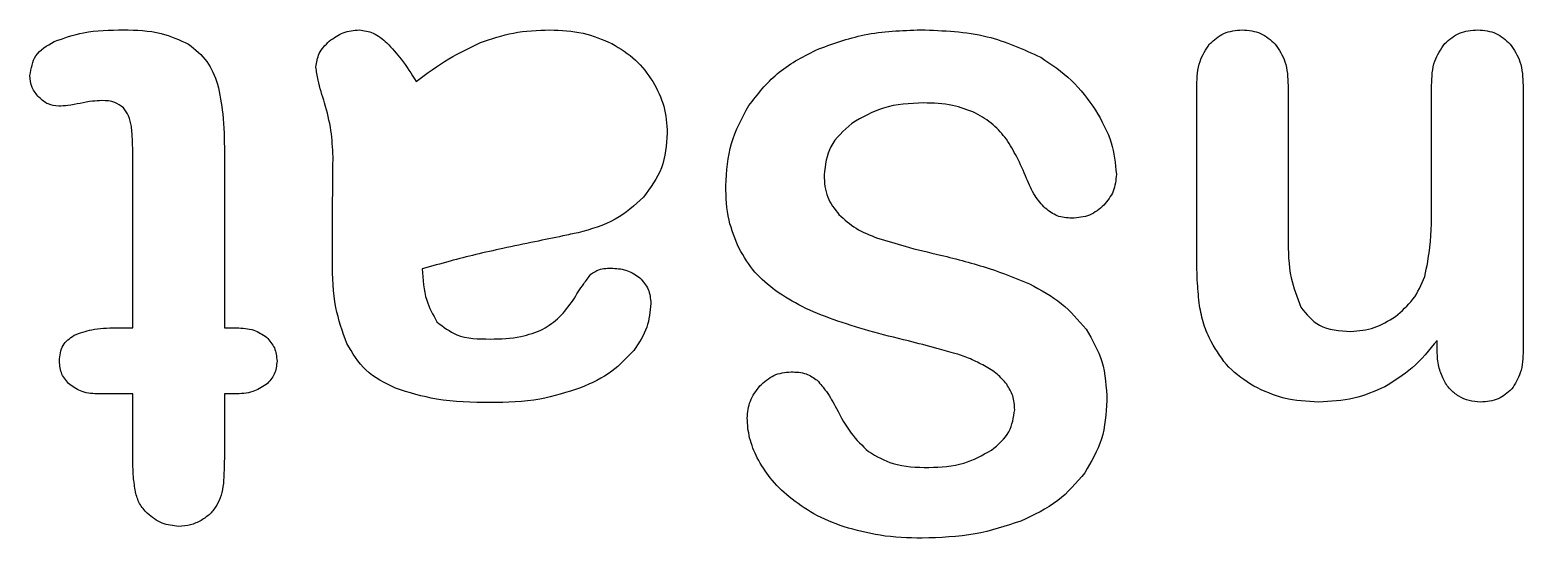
# Model space of a CAD drawing. Header units: millimetres. Extents: x -300 to 0, y -200 to 0.
# Drawn here: x -44.77 to -34.49, y -174 to -170.5 of the extents above; entities that cross this region are included whole.
import ezdxf

# ---------------------------------------------------------------- set-up
doc = ezdxf.new("R2010")
doc.units = ezdxf.units.MM
doc.layers.get('0').update_dxf_attribs({"linetype": 'CONTINUOUS'})

msp = doc.modelspace()

# ---------------------------------------------------------------- linework, layer by layer
for p, q in [((-36.736, -172.056), (-36.736, -170.883)), ((-36.108, -170.883), (-36.108, -171.934)), ((-35.12, -171.673), (-35.12, -170.883)), ((-34.49, -170.883), (-34.49, -172.705)), ((-43.431, -171.343), (-43.431, -172.552)), ((-44.062, -172.552), (-44.062, -171.393)), ((-44.179, -172.552), (-44.062, -172.552)), ((-43.431, -172.552), (-43.348, -172.552)), ((-35.081, -172.714), (-35.081, -172.638)), ((-44.062, -173.007), (-44.293, -173.007)), ((-44.062, -173.437), (-44.062, -173.007)), ((-43.362, -173.007), (-43.431, -173.007)), ((-43.431, -173.007), (-43.431, -173.386))]:
    msp.add_line(p, q)
for points, knots in [([(-44.604, -170.581), (-44.537, -170.557), (-44.383, -170.503), (-44.219, -170.501), (-44.126, -170.5)], [0, 0, 0, 0, 0.02114594, 0.04875122, 0.04875122, 0.04875122, 0.04875122]), ([(-44.126, -170.5), (-44.038, -170.502), (-43.882, -170.504), (-43.74, -170.57), (-43.678, -170.599)], [0, 0, 0, 0, 0.02609127, 0.04632684, 0.04632684, 0.04632684, 0.04632684]), ([(-42.709, -170.578), (-42.678, -170.556), (-42.617, -170.51), (-42.541, -170.503), (-42.503, -170.5)], [0, 0, 0, 0, 0.01129457, 0.02237829, 0.02237829, 0.02237829, 0.02237829]), ([(-42.503, -170.5), (-42.47, -170.505), (-42.397, -170.515), (-42.342, -170.564), (-42.312, -170.59)], [0, 0, 0, 0, 0.00989825, 0.02157291, 0.02157291, 0.02157291, 0.02157291]), ([(-41.668, -170.588), (-41.593, -170.562), (-41.438, -170.509), (-41.275, -170.503), (-41.19, -170.5)], [0, 0, 0, 0, 0.02350727, 0.04882511, 0.04882511, 0.04882511, 0.04882511]), ([(-41.19, -170.5), (-41.113, -170.503), (-40.965, -170.51), (-40.828, -170.567), (-40.763, -170.595)], [0, 0, 0, 0, 0.0229209, 0.04406118, 0.04406118, 0.04406118, 0.04406118]), ([(-39.359, -170.639), (-39.249, -170.598), (-39.016, -170.513), (-38.768, -170.504), (-38.636, -170.5)], [0, 0, 0, 0, 0.03488601, 0.07399901, 0.07399901, 0.07399901, 0.07399901]), ([(-38.636, -170.5), (-38.481, -170.505), (-38.193, -170.515), (-37.931, -170.634), (-37.81, -170.689)], [0, 0, 0, 0, 0.04595683, 0.08553091, 0.08553091, 0.08553091, 0.08553091]), ([(-36.648, -170.597), (-36.617, -170.569), (-36.554, -170.511), (-36.468, -170.504), (-36.424, -170.5)], [0, 0, 0, 0, 0.01225971, 0.02501687, 0.02501687, 0.02501687, 0.02501687]), ([(-36.424, -170.5), (-36.38, -170.504), (-36.293, -170.511), (-36.228, -170.57), (-36.196, -170.599)], [0, 0, 0, 0, 0.01299483, 0.02554309, 0.02554309, 0.02554309, 0.02554309]), ([(-35.03, -170.595), (-34.998, -170.567), (-34.932, -170.51), (-34.846, -170.504), (-34.801, -170.5)], [0, 0, 0, 0, 0.01234592, 0.02531921, 0.02531921, 0.02531921, 0.02531921]), ([(-34.801, -170.5), (-34.758, -170.504), (-34.672, -170.512), (-34.609, -170.57), (-34.578, -170.599)], [0, 0, 0, 0, 0.01265502, 0.02511053, 0.02511053, 0.02511053, 0.02511053]), ([(-44.77, -170.814), (-44.762, -170.765), (-44.744, -170.662), (-44.653, -170.609), (-44.604, -170.581)], [0, 0, 0, 0, 0.0140757, 0.0299765, 0.0299765, 0.0299765, 0.0299765]), ([(-43.678, -170.599), (-43.632, -170.636), (-43.539, -170.708), (-43.498, -170.819), (-43.478, -170.874)], [0, 0, 0, 0, 0.01731391, 0.03463717, 0.03463717, 0.03463717, 0.03463717]), ([(-42.801, -170.756), (-42.796, -170.724), (-42.786, -170.654), (-42.736, -170.605), (-42.709, -170.578)], [0, 0, 0, 0, 0.00957505, 0.02052753, 0.02052753, 0.02052753, 0.02052753]), ([(-42.312, -170.59), (-42.278, -170.627), (-42.203, -170.709), (-42.144, -170.803), (-42.111, -170.856)], [0, 0, 0, 0, 0.01489364, 0.03335117, 0.03335117, 0.03335117, 0.03335117]), ([(-42.111, -170.856), (-42.037, -170.801), (-41.898, -170.697), (-41.742, -170.623), (-41.668, -170.588)], [0, 0, 0, 0, 0.02737784, 0.05190075, 0.05190075, 0.05190075, 0.05190075]), ([(-40.763, -170.595), (-40.706, -170.629), (-40.594, -170.697), (-40.518, -170.803), (-40.481, -170.856)], [0, 0, 0, 0, 0.01976013, 0.03875348, 0.03875348, 0.03875348, 0.03875348]), ([(-39.821, -171.022), (-39.76, -170.944), (-39.635, -170.782), (-39.453, -170.687), (-39.359, -170.639)], [0, 0, 0, 0, 0.02919057, 0.06065023, 0.06065023, 0.06065023, 0.06065023]), ([(-36.736, -170.883), (-36.734, -170.826), (-36.731, -170.722), (-36.674, -170.636), (-36.648, -170.597)], [0, 0, 0, 0, 0.01676679, 0.03045693, 0.03045693, 0.03045693, 0.03045693]), ([(-36.196, -170.599), (-36.17, -170.638), (-36.114, -170.724), (-36.11, -170.827), (-36.108, -170.883)], [0, 0, 0, 0, 0.01374078, 0.03022149, 0.03022149, 0.03022149, 0.03022149]), ([(-35.12, -170.883), (-35.118, -170.825), (-35.115, -170.72), (-35.056, -170.634), (-35.03, -170.595)], [0, 0, 0, 0, 0.01694599, 0.03077054, 0.03077054, 0.03077054, 0.03077054]), ([(-34.578, -170.599), (-34.552, -170.638), (-34.496, -170.724), (-34.492, -170.827), (-34.49, -170.883)], [0, 0, 0, 0, 0.01374081, 0.03022152, 0.03022152, 0.03022152, 0.03022152]), ([(-42.741, -171.003), (-42.758, -170.951), (-42.784, -170.87), (-42.797, -170.786), (-42.801, -170.756)], [0, 0, 0, 0, 0.01638745, 0.02545867, 0.02545867, 0.02545867, 0.02545867]), ([(-37.81, -170.689), (-37.736, -170.739), (-37.589, -170.837), (-37.485, -170.98), (-37.433, -171.052)], [0, 0, 0, 0, 0.02628493, 0.05261649, 0.05261649, 0.05261649, 0.05261649]), ([(-44.708, -170.964), (-44.726, -170.943), (-44.763, -170.899), (-44.768, -170.843), (-44.77, -170.814)], [0, 0, 0, 0, 0.00821338, 0.01661283, 0.01661283, 0.01661283, 0.01661283]), ([(-40.481, -170.856), (-40.452, -170.911), (-40.394, -171.023), (-40.386, -171.148), (-40.382, -171.211)], [0, 0, 0, 0, 0.01863631, 0.03727199, 0.03727199, 0.03727199, 0.03727199]), ([(-44.572, -171.026), (-44.597, -171.023), (-44.649, -171.017), (-44.688, -170.982), (-44.708, -170.964)], [0, 0, 0, 0, 0.00738105, 0.01531213, 0.01531213, 0.01531213, 0.01531213]), ([(-43.478, -170.874), (-43.464, -170.942), (-43.434, -171.097), (-43.432, -171.254), (-43.431, -171.343)], [0, 0, 0, 0, 0.02078035, 0.04718256, 0.04718256, 0.04718256, 0.04718256]), ([(-44.424, -171.006), (-44.452, -171.012), (-44.501, -171.022), (-44.551, -171.025), (-44.572, -171.026)], [0, 0, 0, 0, 0.00856967, 0.01493985, 0.01493985, 0.01493985, 0.01493985]), ([(-44.274, -170.987), (-44.296, -170.988), (-44.346, -170.991), (-44.396, -171), (-44.424, -171.006)], [0, 0, 0, 0, 0.0065385, 0.01513532, 0.01513532, 0.01513532, 0.01513532]), ([(-44.126, -171.036), (-44.146, -171.022), (-44.189, -170.99), (-44.244, -170.988), (-44.274, -170.987)], [0, 0, 0, 0, 0.007018, 0.01587443, 0.01587443, 0.01587443, 0.01587443]), ([(-44.071, -171.165), (-44.076, -171.14), (-44.085, -171.093), (-44.113, -171.054), (-44.126, -171.036)], [0, 0, 0, 0, 0.0074212, 0.0142123, 0.0142123, 0.0142123, 0.0142123]), ([(-42.683, -171.375), (-42.686, -171.314), (-42.692, -171.188), (-42.724, -171.066), (-42.741, -171.003)], [0, 0, 0, 0, 0.01823825, 0.0377145, 0.0377145, 0.0377145, 0.0377145]), ([(-39.98, -171.574), (-39.974, -171.474), (-39.961, -171.279), (-39.867, -171.107), (-39.821, -171.022)], [0, 0, 0, 0, 0.02941826, 0.05805981, 0.05805981, 0.05805981, 0.05805981]), ([(-38.618, -171.003), (-38.712, -171.007), (-38.888, -171.015), (-39.041, -171.103), (-39.112, -171.144)], [0, 0, 0, 0, 0.02781295, 0.05205245, 0.05205245, 0.05205245, 0.05205245]), ([(-38.26, -171.073), (-38.312, -171.052), (-38.427, -171.008), (-38.55, -171.005), (-38.618, -171.003)], [0, 0, 0, 0, 0.01659114, 0.03669384, 0.03669384, 0.03669384, 0.03669384]), ([(-37.433, -171.052), (-37.392, -171.125), (-37.313, -171.263), (-37.298, -171.421), (-37.29, -171.495)], [0, 0, 0, 0, 0.02493884, 0.04704766, 0.04704766, 0.04704766, 0.04704766]), ([(-44.062, -171.393), (-44.062, -171.35), (-44.062, -171.273), (-44.068, -171.197), (-44.071, -171.165)], [0, 0, 0, 0, 0.01310397, 0.02288277, 0.02288277, 0.02288277, 0.02288277]), ([(-39.112, -171.144), (-39.168, -171.193), (-39.276, -171.289), (-39.294, -171.431), (-39.303, -171.5)], [0, 0, 0, 0, 0.02154081, 0.04162893, 0.04162893, 0.04162893, 0.04162893]), ([(-38.047, -171.253), (-38.076, -171.218), (-38.136, -171.145), (-38.218, -171.097), (-38.26, -171.073)], [0, 0, 0, 0, 0.01348027, 0.02804756, 0.02804756, 0.02804756, 0.02804756]), ([(-40.382, -171.211), (-40.388, -171.294), (-40.401, -171.456), (-40.498, -171.587), (-40.546, -171.652)], [0, 0, 0, 0, 0.02430089, 0.04789954, 0.04789954, 0.04789954, 0.04789954]), ([(-37.909, -171.523), (-37.93, -171.473), (-37.969, -171.379), (-38.023, -171.293), (-38.047, -171.253)], [0, 0, 0, 0, 0.0162745, 0.03040017, 0.03040017, 0.03040017, 0.03040017]), ([(-42.686, -171.719), (-42.686, -171.665), (-42.685, -171.55), (-42.684, -171.435), (-42.683, -171.375)], [0, 0, 0, 0, 0.01633422, 0.03440068, 0.03440068, 0.03440068, 0.03440068]), ([(-39.888, -172.005), (-39.914, -171.941), (-39.972, -171.803), (-39.977, -171.653), (-39.98, -171.574)], [0, 0, 0, 0, 0.02075597, 0.04447514, 0.04447514, 0.04447514, 0.04447514]), ([(-39.303, -171.5), (-39.3, -171.552), (-39.293, -171.654), (-39.23, -171.734), (-39.2, -171.772)], [0, 0, 0, 0, 0.01545723, 0.02976948, 0.02976948, 0.02976948, 0.02976948]), ([(-37.78, -171.728), (-37.805, -171.701), (-37.86, -171.64), (-37.892, -171.564), (-37.909, -171.523)], [0, 0, 0, 0, 0.01111495, 0.02443422, 0.02443422, 0.02443422, 0.02443422]), ([(-37.29, -171.495), (-37.294, -171.535), (-37.301, -171.614), (-37.351, -171.677), (-37.376, -171.707)], [0, 0, 0, 0, 0.01173942, 0.02336134, 0.02336134, 0.02336134, 0.02336134]), ([(-40.546, -171.652), (-40.607, -171.708), (-40.737, -171.826), (-40.907, -171.873), (-40.996, -171.897)], [0, 0, 0, 0, 0.02470865, 0.0518942, 0.0518942, 0.0518942, 0.0518942]), ([(-35.166, -172.199), (-35.153, -172.132), (-35.119, -171.959), (-35.119, -171.781), (-35.12, -171.673)], [0, 0, 0, 0, 0.02049587, 0.05295372, 0.05295372, 0.05295372, 0.05295372]), ([(-42.688, -172.095), (-42.688, -172.027), (-42.688, -171.902), (-42.686, -171.776), (-42.686, -171.719)], [0, 0, 0, 0, 0.02048983, 0.03763289, 0.03763289, 0.03763289, 0.03763289]), ([(-39.2, -171.772), (-39.162, -171.806), (-39.084, -171.876), (-38.985, -171.914), (-38.934, -171.934)], [0, 0, 0, 0, 0.0149903, 0.03131258, 0.03131258, 0.03131258, 0.03131258]), ([(-37.597, -171.797), (-37.632, -171.795), (-37.699, -171.79), (-37.753, -171.748), (-37.78, -171.728)], [0, 0, 0, 0, 0.01013423, 0.01988643, 0.01988643, 0.01988643, 0.01988643]), ([(-37.376, -171.707), (-37.407, -171.734), (-37.471, -171.787), (-37.555, -171.794), (-37.597, -171.797)], [0, 0, 0, 0, 0.01200653, 0.02444798, 0.02444798, 0.02444798, 0.02444798]), ([(-41.294, -171.959), (-41.367, -171.974), (-41.503, -172.002), (-41.638, -172.033), (-41.7, -172.047)], [0, 0, 0, 0, 0.02252643, 0.04157046, 0.04157046, 0.04157046, 0.04157046]), ([(-40.996, -171.897), (-41.031, -171.904), (-41.13, -171.926), (-41.229, -171.946), (-41.294, -171.959)], [0, 0, 0, 0, 0.01068655, 0.03042793, 0.03042793, 0.03042793, 0.03042793]), ([(-38.934, -171.934), (-38.871, -171.953), (-38.728, -171.998), (-38.582, -172.032), (-38.5, -172.051)], [0, 0, 0, 0, 0.01977492, 0.0449864, 0.0449864, 0.0449864, 0.0449864]), ([(-36.108, -171.934), (-36.107, -172.026), (-36.105, -172.19), (-36.046, -172.343), (-36.02, -172.409)], [0, 0, 0, 0, 0.02756104, 0.04869706, 0.04869706, 0.04869706, 0.04869706]), ([(-42.589, -172.659), (-42.618, -172.577), (-42.682, -172.395), (-42.686, -172.202), (-42.688, -172.095)], [0, 0, 0, 0, 0.02580079, 0.05752732, 0.05752732, 0.05752732, 0.05752732]), ([(-41.7, -172.047), (-41.759, -172.062), (-41.883, -172.093), (-42.005, -172.128), (-42.069, -172.146)], [0, 0, 0, 0, 0.01835265, 0.03825245, 0.03825245, 0.03825245, 0.03825245]), ([(-39.634, -172.298), (-39.685, -172.257), (-39.788, -172.176), (-39.854, -172.062), (-39.888, -172.005)], [0, 0, 0, 0, 0.0195759, 0.03908967, 0.03908967, 0.03908967, 0.03908967]), ([(-38.5, -172.051), (-38.387, -172.079), (-38.179, -172.131), (-37.98, -172.212), (-37.888, -172.25)], [0, 0, 0, 0, 0.03478239, 0.06439878, 0.06439878, 0.06439878, 0.06439878]), ([(-36.718, -172.398), (-36.723, -172.347), (-36.735, -172.233), (-36.736, -172.119), (-36.736, -172.056)], [0, 0, 0, 0, 0.01530028, 0.0342373, 0.0342373, 0.0342373, 0.0342373]), ([(-42.069, -172.146), (-42.065, -172.22), (-42.057, -172.349), (-41.995, -172.462), (-41.968, -172.511)], [0, 0, 0, 0, 0.02181028, 0.03828232, 0.03828232, 0.03828232, 0.03828232]), ([(-41.03, -172.361), (-41.007, -172.323), (-40.968, -172.262), (-40.925, -172.205), (-40.908, -172.183)], [0, 0, 0, 0, 0.01333493, 0.0215887, 0.0215887, 0.0215887, 0.0215887]), ([(-40.908, -172.183), (-40.89, -172.171), (-40.845, -172.141), (-40.789, -172.141), (-40.756, -172.141)], [0, 0, 0, 0, 0.0063574, 0.01610938, 0.01610938, 0.01610938, 0.01610938]), ([(-40.756, -172.141), (-40.721, -172.144), (-40.654, -172.15), (-40.598, -172.189), (-40.571, -172.208)], [0, 0, 0, 0, 0.01006751, 0.01997638, 0.01997638, 0.01997638, 0.01997638]), ([(-35.369, -172.474), (-35.326, -172.437), (-35.237, -172.361), (-35.19, -172.254), (-35.166, -172.199)], [0, 0, 0, 0, 0.01685607, 0.03456861, 0.03456861, 0.03456861, 0.03456861]), ([(-40.571, -172.208), (-40.549, -172.233), (-40.504, -172.283), (-40.498, -172.35), (-40.495, -172.384)], [0, 0, 0, 0, 0.00970911, 0.01959098, 0.01959098, 0.01959098, 0.01959098]), ([(-39.239, -172.495), (-39.312, -172.468), (-39.45, -172.416), (-39.575, -172.336), (-39.634, -172.298)], [0, 0, 0, 0, 0.02331354, 0.04419951, 0.04419951, 0.04419951, 0.04419951]), ([(-37.888, -172.25), (-37.811, -172.291), (-37.662, -172.371), (-37.552, -172.499), (-37.498, -172.562)], [0, 0, 0, 0, 0.025837, 0.05032795, 0.05032795, 0.05032795, 0.05032795]), ([(-41.238, -172.562), (-41.199, -172.536), (-41.117, -172.482), (-41.06, -172.402), (-41.03, -172.361)], [0, 0, 0, 0, 0.01397921, 0.02911456, 0.02911456, 0.02911456, 0.02911456]), ([(-40.495, -172.384), (-40.5, -172.44), (-40.512, -172.557), (-40.578, -172.656), (-40.612, -172.707)], [0, 0, 0, 0, 0.01665402, 0.03486804, 0.03486804, 0.03486804, 0.03486804]), ([(-36.637, -172.647), (-36.656, -172.608), (-36.694, -172.528), (-36.71, -172.441), (-36.718, -172.398)], [0, 0, 0, 0, 0.01305809, 0.02631774, 0.02631774, 0.02631774, 0.02631774]), ([(-38.722, -172.642), (-38.813, -172.62), (-38.987, -172.578), (-39.158, -172.522), (-39.239, -172.495)], [0, 0, 0, 0, 0.0281381, 0.0538034, 0.0538034, 0.0538034, 0.0538034]), ([(-36.02, -172.409), (-35.981, -172.458), (-35.894, -172.565), (-35.754, -172.572), (-35.676, -172.576)], [0, 0, 0, 0, 0.01791899, 0.03984512, 0.03984512, 0.03984512, 0.03984512]), ([(-35.676, -172.576), (-35.621, -172.571), (-35.511, -172.563), (-35.417, -172.504), (-35.369, -172.474)], [0, 0, 0, 0, 0.01630229, 0.03277286, 0.03277286, 0.03277286, 0.03277286]), ([(-44.567, -172.781), (-44.564, -172.742), (-44.557, -172.667), (-44.495, -172.624), (-44.466, -172.603)], [0, 0, 0, 0, 0.01108794, 0.02142331, 0.02142331, 0.02142331, 0.02142331]), ([(-44.466, -172.603), (-44.426, -172.588), (-44.334, -172.555), (-44.235, -172.553), (-44.179, -172.552)], [0, 0, 0, 0, 0.01270524, 0.02926128, 0.02926128, 0.02926128, 0.02926128]), ([(-43.348, -172.552), (-43.307, -172.554), (-43.232, -172.557), (-43.169, -172.598), (-43.141, -172.617)], [0, 0, 0, 0, 0.0121135, 0.02213722, 0.02213722, 0.02213722, 0.02213722]), ([(-41.968, -172.511), (-41.924, -172.545), (-41.818, -172.628), (-41.681, -172.628), (-41.601, -172.629)], [0, 0, 0, 0, 0.01618504, 0.03951631, 0.03951631, 0.03951631, 0.03951631]), ([(-41.601, -172.629), (-41.529, -172.628), (-41.404, -172.626), (-41.288, -172.581), (-41.238, -172.562)], [0, 0, 0, 0, 0.02113329, 0.03712215, 0.03712215, 0.03712215, 0.03712215]), ([(-37.498, -172.562), (-37.456, -172.634), (-37.369, -172.786), (-37.36, -172.961), (-37.355, -173.053)], [0, 0, 0, 0, 0.02467867, 0.05186933, 0.05186933, 0.05186933, 0.05186933]), ([(-43.141, -172.617), (-43.12, -172.64), (-43.078, -172.687), (-43.072, -172.749), (-43.069, -172.781)], [0, 0, 0, 0, 0.00908528, 0.01832194, 0.01832194, 0.01832194, 0.01832194]), ([(-42.254, -172.968), (-42.327, -172.932), (-42.469, -172.861), (-42.55, -172.725), (-42.589, -172.659)], [0, 0, 0, 0, 0.0238483, 0.0464664, 0.0464664, 0.0464664, 0.0464664]), ([(-40.612, -172.707), (-40.66, -172.758), (-40.764, -172.87), (-40.904, -172.932), (-40.98, -172.966)], [0, 0, 0, 0, 0.02078041, 0.04531041, 0.04531041, 0.04531041, 0.04531041]), ([(-38.394, -172.73), (-38.438, -172.718), (-38.546, -172.687), (-38.656, -172.659), (-38.722, -172.642)], [0, 0, 0, 0, 0.01366825, 0.03393889, 0.03393889, 0.03393889, 0.03393889]), ([(-36.344, -172.954), (-36.405, -172.914), (-36.527, -172.835), (-36.6, -172.71), (-36.637, -172.647)], [0, 0, 0, 0, 0.02157574, 0.04298163, 0.04298163, 0.04298163, 0.04298163]), ([(-35.081, -172.638), (-35.135, -172.705), (-35.239, -172.832), (-35.378, -172.918), (-35.443, -172.959)], [0, 0, 0, 0, 0.0257373, 0.04871286, 0.04871286, 0.04871286, 0.04871286]), ([(-35.039, -172.906), (-35.051, -172.877), (-35.077, -172.816), (-35.08, -172.749), (-35.081, -172.714)], [0, 0, 0, 0, 0.00925591, 0.01975435, 0.01975435, 0.01975435, 0.01975435]), ([(-34.49, -172.705), (-34.491, -172.759), (-34.494, -172.855), (-34.545, -172.937), (-34.568, -172.973)], [0, 0, 0, 0, 0.01582139, 0.02836987, 0.02836987, 0.02836987, 0.02836987]), ([(-44.496, -172.943), (-44.517, -172.92), (-44.559, -172.874), (-44.564, -172.812), (-44.567, -172.781)], [0, 0, 0, 0, 0.00894618, 0.01812621, 0.01812621, 0.01812621, 0.01812621]), ([(-43.069, -172.781), (-43.072, -172.812), (-43.078, -172.875), (-43.121, -172.92), (-43.143, -172.943)], [0, 0, 0, 0, 0.00919144, 0.01824266, 0.01824266, 0.01824266, 0.01824266]), ([(-38.198, -172.813), (-38.23, -172.797), (-38.293, -172.764), (-38.361, -172.741), (-38.394, -172.73)], [0, 0, 0, 0, 0.01084188, 0.02134028, 0.02134028, 0.02134028, 0.02134028]), ([(-38.045, -172.94), (-38.066, -172.916), (-38.11, -172.866), (-38.167, -172.831), (-38.198, -172.813)], [0, 0, 0, 0, 0.00951147, 0.01994884, 0.01994884, 0.01994884, 0.01994884]), ([(-39.744, -172.952), (-39.714, -172.924), (-39.653, -172.867), (-39.571, -172.859), (-39.53, -172.855)], [0, 0, 0, 0, 0.01207464, 0.02415241, 0.02415241, 0.02415241, 0.02415241]), ([(-39.53, -172.855), (-39.494, -172.856), (-39.428, -172.859), (-39.374, -172.896), (-39.35, -172.913)], [0, 0, 0, 0, 0.01048894, 0.01925161, 0.01925161, 0.01925161, 0.01925161]), ([(-39.35, -172.913), (-39.328, -172.938), (-39.277, -172.998), (-39.239, -173.067), (-39.218, -173.107)], [0, 0, 0, 0, 0.01005964, 0.02349198, 0.02349198, 0.02349198, 0.02349198]), ([(-34.933, -173.023), (-34.954, -173.008), (-34.999, -172.977), (-35.025, -172.93), (-35.039, -172.906)], [0, 0, 0, 0, 0.00775242, 0.01602865, 0.01602865, 0.01602865, 0.01602865]), ([(-44.293, -173.007), (-44.333, -173.006), (-44.407, -173.003), (-44.468, -172.961), (-44.496, -172.943)], [0, 0, 0, 0, 0.01188481, 0.02170697, 0.02170697, 0.02170697, 0.02170697]), ([(-43.143, -172.943), (-43.173, -172.961), (-43.24, -173.003), (-43.319, -173.006), (-43.362, -173.007)], [0, 0, 0, 0, 0.01048122, 0.02322435, 0.02322435, 0.02322435, 0.02322435]), ([(-41.601, -173.067), (-41.725, -173.066), (-41.948, -173.062), (-42.161, -172.997), (-42.254, -172.968)], [0, 0, 0, 0, 0.03719537, 0.06638481, 0.06638481, 0.06638481, 0.06638481]), ([(-40.98, -172.966), (-41.072, -172.995), (-41.274, -173.06), (-41.486, -173.065), (-41.601, -173.067)], [0, 0, 0, 0, 0.02901134, 0.06321689, 0.06321689, 0.06321689, 0.06321689]), ([(-39.832, -173.173), (-39.828, -173.133), (-39.82, -173.051), (-39.77, -172.985), (-39.744, -172.952)], [0, 0, 0, 0, 0.01186348, 0.02425865, 0.02425865, 0.02425865, 0.02425865]), ([(-37.99, -173.116), (-37.992, -173.083), (-37.996, -173.02), (-38.029, -172.967), (-38.045, -172.94)], [0, 0, 0, 0, 0.00956655, 0.01865298, 0.01865298, 0.01865298, 0.01865298]), ([(-35.898, -173.063), (-35.978, -173.059), (-36.134, -173.051), (-36.275, -172.986), (-36.344, -172.954)], [0, 0, 0, 0, 0.02376189, 0.04623845, 0.04623845, 0.04623845, 0.04623845]), ([(-35.443, -172.959), (-35.513, -172.989), (-35.658, -173.052), (-35.816, -173.059), (-35.898, -173.063)], [0, 0, 0, 0, 0.02267841, 0.04700117, 0.04700117, 0.04700117, 0.04700117]), ([(-34.783, -173.063), (-34.81, -173.061), (-34.862, -173.058), (-34.91, -173.035), (-34.933, -173.023)], [0, 0, 0, 0, 0.00796803, 0.01565331, 0.01565331, 0.01565331, 0.01565331]), ([(-34.568, -172.973), (-34.598, -172.999), (-34.659, -173.053), (-34.741, -173.06), (-34.783, -173.063)], [0, 0, 0, 0, 0.01148712, 0.02387182, 0.02387182, 0.02387182, 0.02387182]), ([(-39.218, -173.107), (-39.187, -173.166), (-39.129, -173.277), (-39.039, -173.364), (-38.996, -173.404)], [0, 0, 0, 0, 0.01982676, 0.03734334, 0.03734334, 0.03734334, 0.03734334]), ([(-38.151, -173.395), (-38.104, -173.356), (-38.015, -173.283), (-37.998, -173.169), (-37.99, -173.116)], [0, 0, 0, 0, 0.01759596, 0.03330417, 0.03330417, 0.03330417, 0.03330417]), ([(-37.355, -173.053), (-37.361, -173.143), (-37.373, -173.321), (-37.463, -173.474), (-37.507, -173.55)], [0, 0, 0, 0, 0.02665063, 0.05256664, 0.05256664, 0.05256664, 0.05256664]), ([(-39.763, -173.448), (-39.783, -173.403), (-39.822, -173.315), (-39.829, -173.219), (-39.832, -173.173)], [0, 0, 0, 0, 0.01484825, 0.02852198, 0.02852198, 0.02852198, 0.02852198]), ([(-43.431, -173.386), (-43.431, -173.431), (-43.432, -173.51), (-43.436, -173.59), (-43.438, -173.624)], [0, 0, 0, 0, 0.01356477, 0.02379399, 0.02379399, 0.02379399, 0.02379399]), ([(-38.996, -173.404), (-38.941, -173.436), (-38.814, -173.509), (-38.665, -173.512), (-38.581, -173.513)], [0, 0, 0, 0, 0.01871559, 0.04356735, 0.04356735, 0.04356735, 0.04356735]), ([(-38.581, -173.513), (-38.499, -173.51), (-38.346, -173.503), (-38.213, -173.429), (-38.151, -173.395)], [0, 0, 0, 0, 0.0241903, 0.04508003, 0.04508003, 0.04508003, 0.04508003]), ([(-44.043, -173.681), (-44.049, -173.647), (-44.061, -173.566), (-44.061, -173.484), (-44.062, -173.437)], [0, 0, 0, 0, 0.01048113, 0.0245718, 0.0245718, 0.0245718, 0.0245718]), ([(-39.544, -173.716), (-39.589, -173.675), (-39.676, -173.596), (-39.735, -173.496), (-39.763, -173.448)], [0, 0, 0, 0, 0.01840646, 0.03479964, 0.03479964, 0.03479964, 0.03479964]), ([(-43.438, -173.624), (-43.442, -173.651), (-43.45, -173.704), (-43.473, -173.751), (-43.484, -173.774)], [0, 0, 0, 0, 0.00829709, 0.01579262, 0.01579262, 0.01579262, 0.01579262]), ([(-37.507, -173.55), (-37.566, -173.619), (-37.687, -173.762), (-37.859, -173.841), (-37.948, -173.882)], [0, 0, 0, 0, 0.02673477, 0.0558245, 0.0558245, 0.0558245, 0.0558245]), ([(-43.962, -173.829), (-43.982, -173.808), (-44.021, -173.765), (-44.036, -173.709), (-44.043, -173.681)], [0, 0, 0, 0, 0.00850962, 0.01707072, 0.01707072, 0.01707072, 0.01707072]), ([(-39.165, -173.922), (-39.236, -173.895), (-39.373, -173.845), (-39.488, -173.757), (-39.544, -173.716)], [0, 0, 0, 0, 0.02272854, 0.0432842, 0.0432842, 0.0432842, 0.0432842]), ([(-43.745, -173.919), (-43.785, -173.915), (-43.866, -173.907), (-43.93, -173.855), (-43.962, -173.829)], [0, 0, 0, 0, 0.0116477, 0.02394205, 0.02394205, 0.02394205, 0.02394205]), ([(-43.484, -173.774), (-43.498, -173.794), (-43.527, -173.836), (-43.569, -173.864), (-43.591, -173.878)], [0, 0, 0, 0, 0.00736549, 0.01499588, 0.01499588, 0.01499588, 0.01499588]), ([(-43.591, -173.878), (-43.615, -173.89), (-43.663, -173.914), (-43.718, -173.918), (-43.745, -173.919)], [0, 0, 0, 0, 0.00796528, 0.0161695, 0.0161695, 0.0161695, 0.0161695]), ([(-38.627, -174), (-38.724, -173.998), (-38.907, -173.993), (-39.083, -173.944), (-39.165, -173.922)], [0, 0, 0, 0, 0.02909824, 0.05454946, 0.05454946, 0.05454946, 0.05454946]), ([(-37.948, -173.882), (-38.052, -173.917), (-38.272, -173.989), (-38.504, -173.996), (-38.627, -174)], [0, 0, 0, 0, 0.03261662, 0.06921276, 0.06921276, 0.06921276, 0.06921276])]:
    msp.add_open_spline(points, degree=3, knots=knots)

doc.saveas('drawing.dxf')
